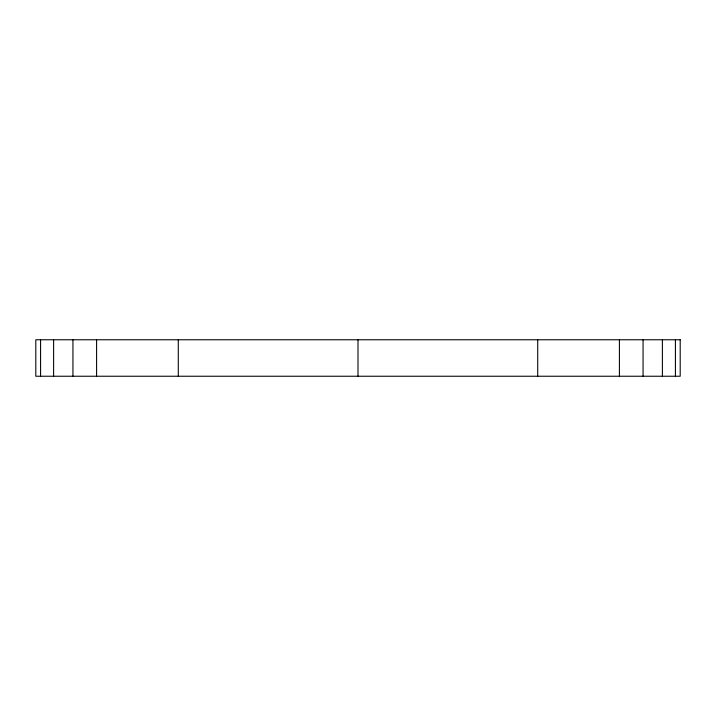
<?xml version="1.0" encoding="UTF-8"?>
<svg xmlns="http://www.w3.org/2000/svg" width="716" height="716" viewBox="0 0 716 716"><rect width="100%" height="100%" fill="white"/><g stroke="black" fill="none" stroke-linecap="round" stroke-linejoin="round"><path stroke-width="1.07" d="M675.421 339.76L675.421 376.24M662.389 339.76L662.389 376.24M643.066 339.76L643.066 376.24M619.412 339.76L619.412 376.24M537.716 339.76L537.716 376.24M358 339.76L358 376.24M178.284 339.76L178.284 376.24M96.588 339.76L96.588 376.24M72.934 339.76L72.934 376.24M53.611 339.76L53.611 376.24M40.579 339.76L40.579 376.24M680.2 339.76L35.8 339.76L35.8 376.24L680.2 376.24L680.2 339.76"/></g></svg>
